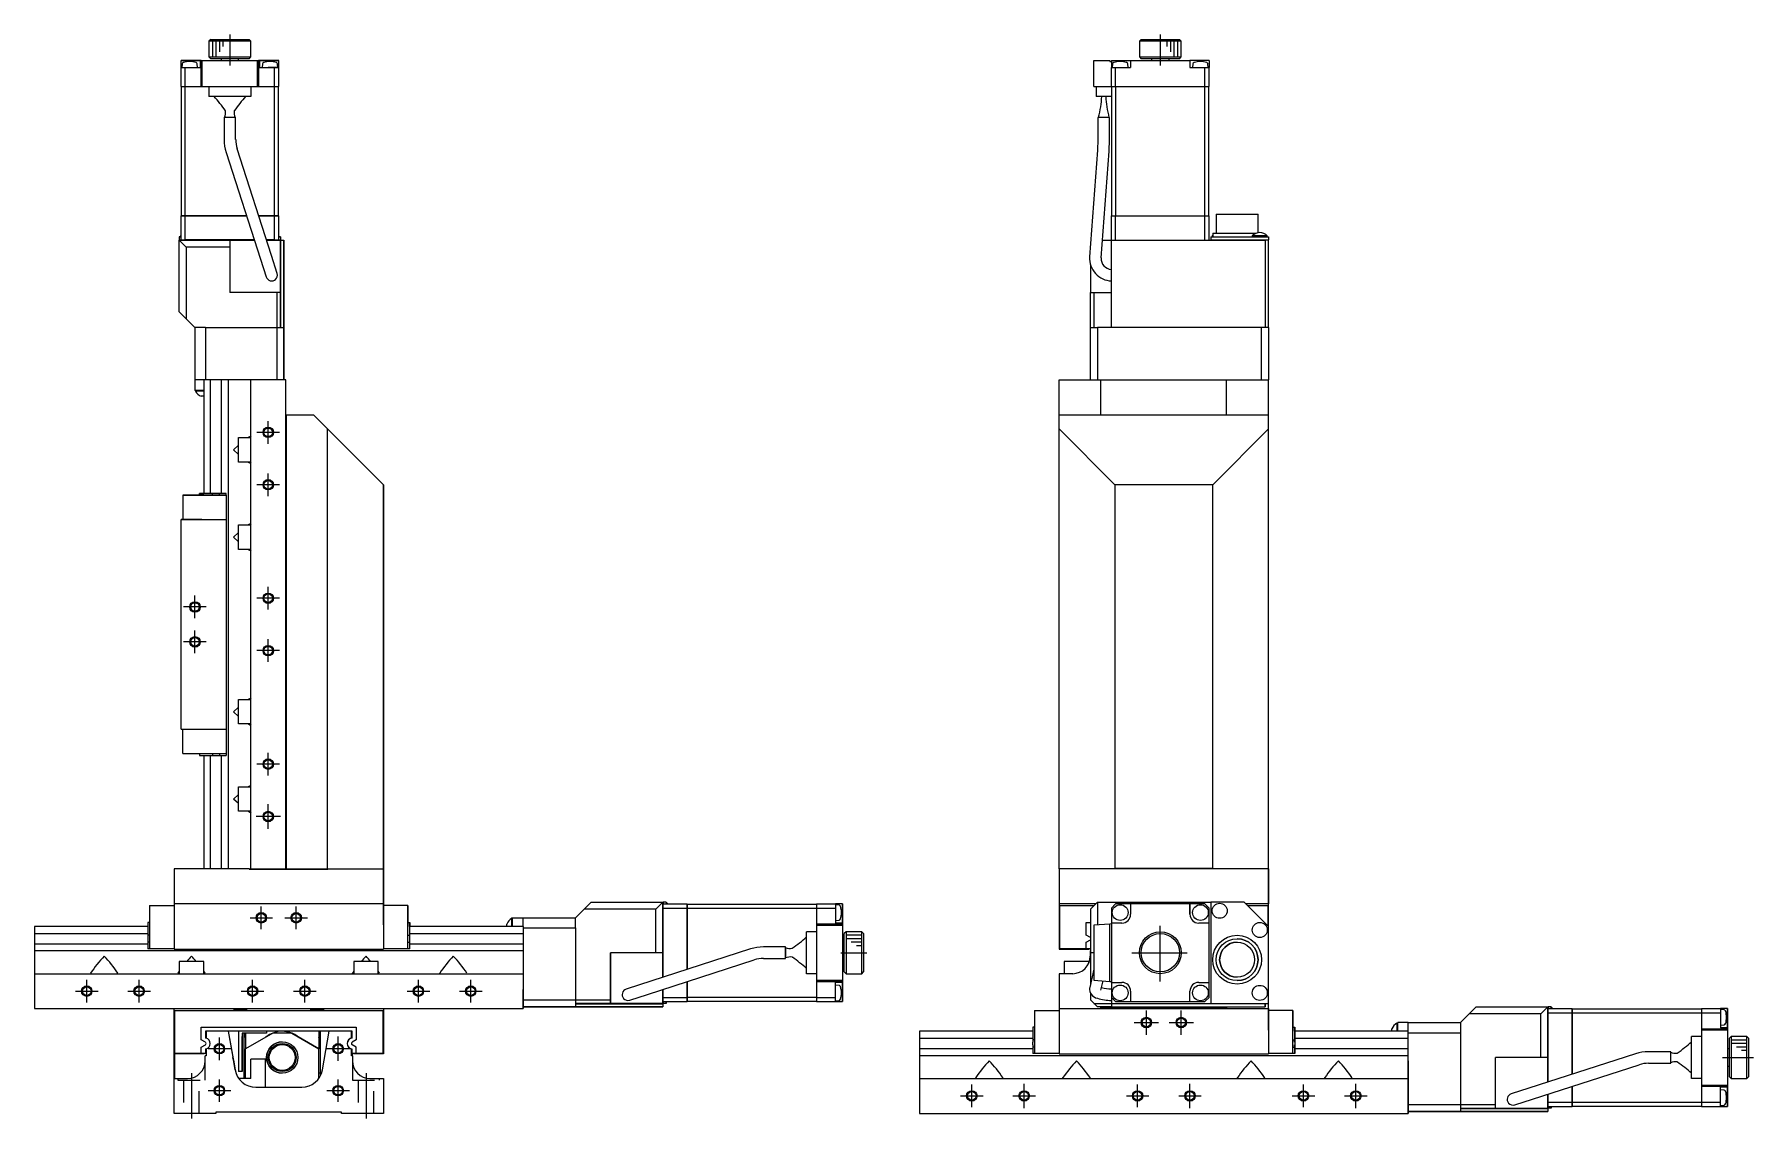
# Model space of a CAD drawing. Extents: x -1 to 997, y -8 to 826.
# Drawn here: x 504.6 to 997, y 263.8 to 574.3 of the extents above; entities that cross this region are included whole.
import ezdxf

# ---------------------------------------------------------------- set-up
doc = ezdxf.new("R2010")
doc.units = 0
doc.header["$LTSCALE"] = 0.5
doc.linetypes.add('CENTER', pattern=[50.8, 31.75, -6.35, 6.35, -6.35])
doc.linetypes.add('DASHED', pattern=[19.05, 12.7, -6.35])
for name, color, linetype in [('MSM_CENTER', 1, 'CENTER'), ('MSM_CONTINUOUS', 7, 'CONTINUOUS'), ('MSM_DASHED', 4, 'DASHED'), ('MSM_NARROW', 5, 'CONTINUOUS')]:
    doc.layers.add(name, color=color, linetype=linetype)

msp = doc.modelspace()

# ---------------------------------------------------------------- linework, layer by layer
at = {"layer": 'MSM_CENTER'}
for p, q in [((560.57, 574.27), (560.57, 565.37)), ((827.09, 574.27), (827.09, 565.37)), ((571.57, 457.07), (571.57, 463.57)), ((574.82, 460.32), (568.32, 460.32)), ((571.57, 442.07), (571.57, 448.57)), ((574.82, 445.32), (568.32, 445.32)), ((571.57, 409.57), (571.57, 416.07)), ((553.82, 410.32), (547.32, 410.32)), ((550.57, 407.07), (550.57, 413.57)), ((574.82, 412.82), (568.32, 412.82)), ((553.82, 400.32), (547.32, 400.32)), ((550.57, 397.07), (550.57, 403.57)), ((571.57, 394.57), (571.57, 401.07)), ((574.82, 397.82), (568.32, 397.82)), ((574.82, 365.32), (568.32, 365.32)), ((571.57, 362.07), (571.57, 368.57)), ((575.07, 350.32), (568.07, 350.32)), ((571.57, 346.82), (571.57, 353.82)), ((566.34, 321.32), (572.8, 321.32)), ((569.57, 318.09), (569.57, 324.55)), ((576.34, 321.32), (582.8, 321.32)), ((579.57, 318.09), (579.57, 324.55)), ((827.09, 303.12), (827.09, 319.52)), ((735.62, 311.32), (743.02, 311.32)), ((818.89, 311.32), (835.29, 311.32)), ((519.57, 297.09), (519.57, 303.55)), ((534.57, 297.09), (534.57, 303.55)), ((567.07, 297.09), (567.07, 303.55)), ((582.07, 297.09), (582.07, 303.55)), ((614.57, 297.09), (614.57, 303.55)), ((629.57, 297.09), (629.57, 303.55)), ((516.34, 300.32), (522.8, 300.32)), ((531.34, 300.32), (537.8, 300.32)), ((563.84, 300.32), (570.3, 300.32)), ((578.84, 300.32), (585.3, 300.32)), ((611.34, 300.32), (617.8, 300.32)), ((626.34, 300.32), (632.8, 300.32)), ((819.59, 291.32), (826.59, 291.32)), ((823.09, 287.82), (823.09, 294.82)), ((829.59, 291.32), (836.59, 291.32)), ((833.09, 287.82), (833.09, 294.82)), ((557.57, 280.59), (557.57, 287.05)), ((591.57, 280.32), (591.57, 287.32)), ((560.8, 283.82), (554.34, 283.82)), ((595.07, 283.82), (588.07, 283.82)), ((988.14, 281.32), (997.04, 281.32)), ((549.57, 276.82), (549.57, 263.82)), ((599.57, 276.82), (599.57, 263.82)), ((560.8, 271.82), (554.34, 271.82)), ((557.57, 268.59), (557.57, 275.05)), ((594.8, 271.82), (588.34, 271.82)), ((591.57, 268.59), (591.57, 275.05)), ((773.09, 267.09), (773.09, 273.55)), ((788.09, 266.82), (788.09, 273.82)), ((820.59, 267.09), (820.59, 273.55)), ((835.59, 266.82), (835.59, 273.82)), ((868.09, 267.09), (868.09, 273.55)), ((883.09, 266.82), (883.09, 273.82)), ((769.86, 270.32), (776.32, 270.32)), ((784.86, 270.32), (791.32, 270.32)), ((817.36, 270.32), (823.82, 270.32)), ((832.36, 270.32), (838.82, 270.32)), ((864.86, 270.32), (871.32, 270.32)), ((879.86, 270.32), (886.32, 270.32))]:
    msp.add_line(p, q, dxfattribs=at)
at = {"layer": 'MSM_CONTINUOUS'}
for p, q in [((555.07, 572.82), (554.57, 572.32)), ((554.57, 572.32), (554.57, 567.82)), ((566.57, 572.32), (554.57, 572.32)), ((555.07, 572.82), (566.07, 572.82)), ((566.57, 572.32), (566.07, 572.82)), ((566.57, 567.82), (566.57, 572.32)), ((821.59, 572.82), (821.09, 572.32)), ((833.09, 572.32), (821.09, 572.32)), ((821.09, 572.32), (821.09, 567.82)), ((821.59, 572.82), (832.59, 572.82)), ((833.09, 572.32), (832.59, 572.82)), ((833.09, 567.82), (833.09, 572.32)), ((546.57, 559.32), (546.57, 566.82)), ((552.36, 566.82), (546.57, 566.82)), ((546.57, 566.82), (574.57, 566.82)), ((552.07, 566.82), (552.07, 564.82)), ((552.32, 559.32), (552.32, 566.52)), ((552.36, 566.52), (552.32, 566.52)), ((552.36, 566.82), (552.36, 566.52)), ((552.67, 559.32), (552.67, 566.82)), ((554.57, 567.82), (555.07, 567.32)), ((554.57, 567.82), (566.57, 567.82)), ((566.07, 567.32), (555.07, 567.32)), ((558.07, 567.32), (558.07, 566.82)), ((563.07, 566.82), (563.07, 567.32)), ((566.07, 567.32), (566.57, 567.82)), ((568.47, 559.32), (568.47, 566.82)), ((568.79, 566.82), (568.79, 566.52)), ((574.57, 566.82), (568.79, 566.82)), ((568.82, 566.52), (568.79, 566.52)), ((568.82, 559.32), (568.82, 566.52)), ((569.07, 566.82), (569.07, 564.82)), ((574.57, 559.32), (574.57, 566.82)), ((574.57, 559.32), (574.57, 566.82)), ((808.09, 559.32), (808.09, 566.82)), ((808.09, 566.82), (812.59, 566.82)), ((812.59, 566.82), (812.59, 566.52)), ((812.59, 566.52), (813.09, 566.52)), ((813.09, 566.82), (813.09, 564.82)), ((813.09, 566.82), (818.59, 566.82)), ((818.59, 566.82), (835.59, 566.82)), ((818.59, 566.82), (818.59, 564.82)), ((821.09, 567.82), (833.09, 567.82)), ((821.09, 567.82), (821.59, 567.32)), ((832.59, 567.32), (821.59, 567.32)), ((824.59, 567.32), (824.59, 566.82)), ((829.59, 566.82), (829.59, 567.32)), ((832.59, 567.32), (833.09, 567.82)), ((835.59, 566.82), (835.59, 564.82)), ((841.09, 566.82), (835.59, 566.82)), ((841.09, 566.82), (841.09, 564.82)), ((546.57, 564.82), (552.07, 564.82)), ((546.91, 565.81), (546.82, 564.82)), ((547.77, 559.32), (547.77, 564.82)), ((551.32, 564.82), (551.24, 565.81)), ((569.07, 564.82), (574.57, 564.82)), ((569.91, 565.81), (569.82, 564.82)), ((574.32, 564.82), (571.57, 564.82)), ((573.37, 559.32), (573.37, 564.82)), ((574.32, 564.82), (574.24, 565.81)), ((574.57, 564.82), (574.32, 564.82)), ((813.09, 559.32), (813.09, 564.82)), ((813.09, 564.82), (818.59, 564.82)), ((813.43, 565.81), (813.34, 564.82)), ((814.29, 559.32), (814.29, 564.82)), ((817.84, 564.82), (817.75, 565.81)), ((835.59, 564.82), (841.09, 564.82)), ((836.43, 565.81), (836.34, 564.82)), ((839.89, 559.32), (839.89, 564.82)), ((840.84, 564.82), (840.75, 565.81)), ((841.09, 559.32), (841.09, 564.82)), ((841.09, 559.32), (841.09, 564.82)), ((546.57, 559.32), (574.57, 559.32)), ((546.67, 522.32), (546.67, 559.32)), ((547.81, 522.32), (547.81, 559.32)), ((554.57, 559.32), (554.57, 556.52)), ((566.57, 556.52), (554.57, 556.52)), ((566.57, 559.32), (566.57, 556.52)), ((573.33, 522.32), (573.33, 559.32)), ((574.47, 522.32), (574.47, 559.32)), ((574.47, 522.32), (574.47, 559.32)), ((808.09, 559.32), (814.29, 559.32)), ((808.69, 559.32), (808.69, 556.52)), ((813.09, 556.52), (808.69, 556.52)), ((813.09, 559.32), (813.09, 556.52)), ((813.19, 522.32), (813.19, 559.32)), ((814.29, 559.32), (839.89, 559.32)), ((814.33, 522.32), (814.33, 559.32)), ((839.85, 522.32), (839.85, 559.32)), ((839.89, 559.32), (841.09, 559.32)), ((840.99, 522.32), (840.99, 559.32)), ((840.99, 522.32), (840.99, 559.32)), ((561.83, 552.37), (561.87, 552.47)), ((562.22, 550.52), (558.92, 550.52)), ((558.92, 550.52), (558.92, 544.13)), ((562.22, 544.13), (562.22, 550.52)), ((812.54, 550.52), (809.24, 550.52)), ((809.24, 550.52), (809.24, 544.13)), ((812.54, 544.13), (812.54, 550.52)), ((809.24, 544.13), (809.13, 541.11)), ((812.42, 540.87), (812.54, 544.13)), ((559.5, 540.48), (569.36, 509.91)), ((572.5, 510.93), (562.64, 541.5)), ((809.13, 541.11), (806.83, 510.54)), ((810.12, 510.3), (812.42, 540.87)), ((546.57, 515.32), (546.57, 522.32)), ((546.57, 522.32), (565.35, 522.32)), ((565.35, 522.32), (546.57, 522.32)), ((547.77, 515.42), (547.77, 522.32)), ((574.57, 522.32), (568.82, 522.32)), ((568.82, 522.32), (574.57, 522.32)), ((573.37, 515.42), (573.37, 522.32)), ((574.57, 515.32), (574.57, 522.32)), ((574.57, 515.32), (574.57, 522.32)), ((813.09, 515.42), (813.09, 522.32)), ((813.09, 522.32), (814.29, 522.32)), ((814.29, 515.32), (814.29, 522.32)), ((814.29, 522.32), (839.89, 522.32)), ((839.89, 522.32), (841.09, 522.32)), ((839.89, 515.32), (839.89, 522.32)), ((841.09, 515.32), (841.09, 522.32)), ((841.09, 515.32), (841.09, 522.32)), ((843.09, 522.82), (855.09, 522.82)), ((843.09, 522.82), (843.09, 517.32)), ((855.09, 517.48), (855.09, 522.82)), ((842.09, 517.32), (854.51, 517.32)), ((842.09, 517.32), (842.09, 516.32)), ((546.07, 516.32), (546.07, 515.42)), ((546.07, 516.32), (546.57, 516.32)), ((546.57, 516.32), (546.07, 516.32)), ((546.17, 515.32), (546.07, 515.42)), ((546.07, 515.42), (546.57, 515.42)), ((548.07, 513.32), (546.07, 515.32)), ((546.07, 515.32), (567.61, 515.32)), ((546.07, 494.82), (546.07, 515.32)), ((546.07, 515.32), (567.61, 515.32)), ((567.61, 515.32), (546.17, 515.32)), ((546.57, 516.61), (546.42, 516.61)), ((546.42, 516.61), (546.42, 516.32)), ((547.67, 515.32), (547.77, 515.42)), ((567.58, 515.42), (547.77, 515.42)), ((548.07, 513.32), (548.07, 492.82)), ((560.57, 513.32), (548.07, 513.32)), ((560.57, 515.32), (560.57, 500.32)), ((573.37, 515.42), (571.05, 515.42)), ((574.97, 515.32), (571.08, 515.32)), ((571.08, 515.32), (575.07, 515.32)), ((571.08, 515.32), (574.17, 515.32)), ((573.37, 515.42), (573.47, 515.32)), ((575.07, 516.32), (574.57, 516.32)), ((574.57, 516.32), (575.07, 516.32)), ((574.57, 515.42), (575.07, 515.42)), ((575.07, 515.42), (574.97, 515.32)), ((574.97, 515.32), (575.07, 515.32)), ((575.07, 516.32), (575.07, 515.42)), ((575.07, 515.32), (575.07, 515.22)), ((575.17, 515.32), (575.07, 515.22)), ((575.07, 490.32), (575.07, 515.32)), ((575.17, 515.32), (575.07, 515.22)), ((575.17, 515.32), (576.07, 515.32)), ((575.17, 515.32), (576.07, 515.32)), ((575.17, 490.32), (575.17, 515.32)), ((576.07, 515.32), (576.07, 475.32)), ((576.07, 475.32), (576.07, 515.32)), ((810.5, 515.32), (813.09, 515.32)), ((813.09, 515.42), (813.19, 515.32)), ((813.09, 515.32), (857.09, 515.32)), ((813.09, 490.42), (813.09, 515.32)), ((841.59, 516.32), (858.09, 516.32)), ((841.59, 516.32), (841.59, 515.42)), ((841.59, 515.42), (858.09, 515.42)), ((841.59, 515.42), (841.69, 515.32)), ((842.09, 516.61), (841.94, 516.61)), ((841.94, 516.61), (841.94, 516.32)), ((857.74, 516.61), (853.44, 516.61)), ((853.44, 516.61), (853.44, 516.32)), ((857.09, 515.32), (857.09, 515.22)), ((857.09, 515.32), (857.09, 490.32)), ((858.09, 515.32), (857.09, 515.32)), ((857.09, 515.22), (857.09, 490.32)), ((857.74, 516.32), (857.74, 516.61)), ((857.99, 515.32), (858.09, 515.42)), ((858.09, 516.32), (858.09, 515.42)), ((858.09, 490.32), (858.09, 515.32)), ((569.36, 509.91), (571, 504.83)), ((574.14, 505.84), (572.5, 510.93)), ((807.09, 508.25), (807.09, 500.32)), ((575.07, 500.32), (560.57, 500.32)), ((574.07, 475.32), (574.07, 500.32)), ((807.09, 490.32), (807.09, 500.32)), ((807.09, 500.32), (813.09, 500.32)), ((808.09, 500.32), (808.09, 490.32)), ((546.07, 494.82), (548.07, 492.82)), ((548.07, 492.82), (550.47, 490.42)), ((550.57, 490.32), (550.47, 490.42)), ((550.57, 490.32), (550.57, 472.32)), ((553.57, 490.32), (550.57, 490.32)), ((553.46, 490.32), (576.07, 490.32)), ((553.57, 490.32), (553.57, 475.32)), ((807.09, 490.32), (809.09, 490.32)), ((807.09, 475.32), (807.09, 490.32)), ((809.09, 490.32), (809.09, 475.32)), ((858.09, 490.32), (809.09, 490.32)), ((813.09, 490.32), (813.09, 490.42)), ((856.09, 475.32), (856.09, 490.32)), ((858.09, 490.32), (858.09, 475.32)), ((561.57, 475.32), (550.57, 475.32)), ((553.07, 475.32), (553.07, 442.82)), ((555.04, 442.82), (555.04, 475.32)), ((558.11, 475.32), (558.11, 442.82)), ((566.57, 475.32), (560.07, 475.32)), ((560.07, 475.32), (560.07, 335.32)), ((576.57, 475.32), (561.57, 475.32)), ((566.57, 335.32), (566.57, 475.32)), ((574.17, 475.32), (566.57, 475.32)), ((576.07, 475.32), (571.07, 475.32)), ((576.07, 475.32), (574.17, 475.32)), ((576.57, 475.32), (576.07, 475.32)), ((576.57, 475.32), (576.27, 475.32)), ((576.57, 335.32), (576.57, 475.32)), ((798.09, 475.32), (810.09, 475.32)), ((798.09, 465.32), (798.09, 475.32)), ((810.09, 465.32), (810.09, 475.32)), ((810.09, 475.32), (846.09, 475.32)), ((846.09, 465.32), (846.09, 475.32)), ((846.09, 475.32), (858.09, 475.32)), ((858.09, 465.32), (858.09, 475.32)), ((553.07, 472.32), (550.57, 472.32)), ((550.72, 472.32), (550.72, 472.12)), ((553.07, 472.12), (550.72, 472.12)), ((553.07, 470.67), (552.35, 470.67)), ((576.57, 465.32), (584.57, 465.32)), ((576.67, 465.32), (576.67, 335.32)), ((584.57, 465.32), (588.57, 461.32)), ((588.57, 461.32), (584.57, 465.32)), ((798.09, 465.32), (858.09, 465.32)), ((798.09, 335.32), (798.09, 465.32)), ((858.09, 335.22), (858.09, 465.32)), ((858.09, 335.22), (858.09, 465.32)), ((563.07, 451.82), (563.07, 458.82)), ((563.07, 458.82), (566.57, 458.82)), ((565.7, 458.82), (566.45, 459.22)), ((566.45, 459.22), (566.57, 459.06)), ((588.57, 461.32), (604.57, 445.32)), ((588.57, 335.32), (588.57, 461.32)), ((604.57, 445.32), (588.57, 461.32)), ((814.09, 445.32), (798.09, 461.32)), ((858.09, 461.32), (842.09, 445.32)), ((561.57, 455.32), (563.07, 456.64)), ((563.07, 454), (561.57, 455.32)), ((566.57, 451.82), (563.07, 451.82)), ((566.45, 451.42), (565.7, 451.82)), ((566.57, 451.58), (566.45, 451.42)), ((604.57, 335.42), (604.57, 445.32)), ((604.57, 445.32), (604.57, 335.42)), ((842.09, 445.32), (814.09, 445.32)), ((814.09, 445.32), (814.09, 335.42)), ((842.09, 335.42), (842.09, 445.32)), ((559.47, 442.32), (547.07, 442.32)), ((547.07, 442.32), (553.07, 442.32)), ((547.07, 442.32), (547.07, 435.32)), ((559.47, 442.82), (551.87, 442.82)), ((551.87, 442.32), (551.87, 442.82)), ((551.87, 442.82), (553.07, 442.82)), ((551.87, 442.32), (559.47, 442.32)), ((555.55, 442.32), (555.55, 442.82)), ((557.6, 442.32), (557.6, 442.82)), ((559.47, 442.32), (559.47, 442.82)), ((559.47, 442.32), (559.47, 435.32)), ((546.57, 375.32), (546.57, 435.32)), ((546.57, 435.32), (559.57, 435.32)), ((546.92, 435.32), (546.57, 435.32)), ((546.57, 435.32), (546.92, 435.32)), ((552.57, 435.32), (546.57, 435.32)), ((559.57, 435.32), (559.47, 435.32)), ((559.57, 375.32), (559.57, 435.32)), ((563.07, 426.82), (563.07, 433.82)), ((563.07, 433.82), (566.57, 433.82)), ((565.7, 433.82), (566.45, 434.22)), ((566.45, 434.22), (566.57, 434.06)), ((561.57, 430.32), (563.07, 431.64)), ((563.07, 429), (561.57, 430.32)), ((566.57, 426.82), (563.07, 426.82)), ((566.45, 426.42), (565.7, 426.82)), ((566.57, 426.58), (566.45, 426.42)), ((565.7, 383.82), (566.45, 384.22)), ((566.45, 384.22), (566.57, 384.06)), ((561.57, 380.32), (563.07, 381.64)), ((563.07, 379), (561.57, 380.32)), ((563.07, 376.82), (563.07, 383.82)), ((563.07, 383.82), (566.57, 383.82)), ((546.57, 375.32), (559.57, 375.32)), ((547.07, 368.32), (547.07, 375.32)), ((559.47, 375.32), (559.47, 367.82)), ((566.57, 376.82), (563.07, 376.82)), ((566.45, 376.42), (565.7, 376.82)), ((566.57, 376.58), (566.45, 376.42)), ((547.07, 368.32), (559.47, 368.32)), ((551.87, 368.32), (551.87, 367.82)), ((551.87, 367.82), (559.47, 367.82)), ((553.07, 367.82), (553.07, 335.32)), ((555.04, 335.32), (555.04, 367.82)), ((555.55, 368.32), (555.55, 367.82)), ((557.6, 368.32), (557.6, 367.82)), ((558.11, 367.82), (558.11, 335.32)), ((561.57, 355.32), (563.07, 356.64)), ((563.07, 354), (561.57, 355.32)), ((563.07, 351.82), (563.07, 358.82)), ((563.07, 358.82), (566.57, 358.82)), ((565.7, 358.82), (566.45, 359.22)), ((566.45, 359.22), (566.57, 359.06)), ((566.57, 351.82), (563.07, 351.82)), ((566.45, 351.42), (565.7, 351.82)), ((566.57, 351.58), (566.45, 351.42)), ((566.07, 335.32), (544.57, 335.32)), ((544.57, 335.32), (544.57, 312.32)), ((566.07, 335.32), (566.07, 335.22)), ((566.07, 335.32), (566.57, 335.32)), ((566.07, 335.22), (588.67, 335.22)), ((566.57, 335.32), (576.57, 335.32)), ((576.67, 335.32), (576.57, 335.32)), ((576.67, 335.32), (604.57, 335.32)), ((588.67, 335.22), (588.67, 335.32)), ((604.57, 335.42), (604.47, 335.32)), ((604.47, 335.32), (604.57, 335.42)), ((604.57, 335.32), (604.57, 312.32)), ((604.57, 324.82), (604.57, 335.32)), ((858.09, 335.32), (798.09, 335.32)), ((798.09, 335.32), (798.09, 312.32)), ((813.99, 335.32), (814.09, 335.42)), ((842.09, 335.42), (814.09, 335.42)), ((842.09, 335.42), (842.19, 335.32)), ((858.09, 335.32), (858.09, 325.32)), ((858.09, 318.82), (858.09, 335.32)), ((604.57, 325.32), (544.57, 325.32)), ((604.57, 324.97), (604.57, 325.32)), ((604.57, 324.97), (604.57, 325.32)), ((664.07, 325.82), (662.07, 323.82)), ((664.07, 325.82), (684.57, 325.82)), ((682.57, 323.82), (684.57, 325.82)), ((684.57, 325.72), (684.67, 325.82)), ((684.57, 325.82), (684.57, 311.32)), ((684.57, 304.28), (684.57, 325.82)), ((684.57, 325.32), (691.57, 325.32)), ((684.57, 325.32), (684.57, 318.82)), ((684.57, 304.28), (684.57, 325.32)), ((685.57, 325.82), (684.67, 325.82)), ((684.67, 325.82), (684.67, 325.32)), ((685.57, 325.82), (685.57, 325.32)), ((685.86, 325.47), (685.57, 325.47)), ((685.86, 325.32), (685.86, 325.47)), ((691.57, 325.32), (691.57, 306.54)), ((691.57, 306.54), (691.57, 325.32)), ((691.57, 325.22), (728.57, 325.22)), ((728.57, 325.32), (728.57, 319.57)), ((728.57, 325.32), (734.07, 325.32)), ((736.07, 325.32), (734.07, 325.32)), ((734.07, 325.32), (734.07, 319.82)), ((735.06, 324.98), (734.07, 325.07)), ((736.07, 319.82), (736.07, 325.32)), ((736.07, 325.32), (736.07, 297.32)), ((808.59, 325.32), (798.09, 325.32)), ((807.09, 323.82), (809.09, 325.82)), ((809.09, 325.82), (841.59, 325.82)), ((809.09, 325.82), (809.09, 319.29)), ((814.29, 325.32), (813.09, 324.12)), ((818.59, 325.32), (814.29, 325.32)), ((818.59, 325.32), (818.59, 322.32)), ((835.59, 325.32), (818.59, 325.32)), ((835.59, 322.32), (835.59, 325.32)), ((835.59, 325.32), (835.59, 322.32)), ((839.89, 325.32), (835.59, 325.32)), ((841.09, 324.12), (839.89, 325.32)), ((841.59, 325.82), (841.59, 296.82)), ((851.09, 325.82), (841.59, 325.82)), ((858.09, 318.82), (851.09, 325.82)), ((858.09, 325.32), (851.59, 325.32)), ((858.09, 322.82), (858.09, 325.32)), ((537.57, 324.82), (537.57, 312.42)), ((537.57, 324.82), (544.57, 324.82)), ((604.57, 319.32), (604.57, 324.82)), ((611.57, 324.82), (604.57, 324.82)), ((611.57, 312.42), (611.57, 324.82)), ((611.57, 324.82), (611.57, 318.82)), ((641.37, 318.82), (641.37, 321.17)), ((641.57, 321.17), (641.37, 321.17)), ((641.57, 321.32), (659.57, 321.32)), ((641.57, 318.82), (641.57, 321.32)), ((644.57, 318.82), (644.57, 321.32)), ((659.57, 321.32), (659.67, 321.42)), ((659.57, 318.32), (659.57, 321.32)), ((662.07, 323.82), (659.67, 321.42)), ((682.57, 323.82), (662.07, 323.82)), ((682.57, 311.32), (682.57, 323.82)), ((684.57, 324.22), (684.67, 324.12)), ((684.67, 324.12), (691.57, 324.12)), ((684.67, 304.31), (684.67, 324.12)), ((691.57, 324.08), (728.57, 324.08)), ((728.57, 324.12), (734.07, 324.12)), ((734.07, 320.57), (735.06, 320.66)), ((798.29, 312.42), (798.29, 324.82)), ((798.29, 324.82), (808.09, 324.82)), ((807.09, 323.82), (807.09, 302.3)), ((813.09, 324.12), (813.09, 319.82)), ((841.09, 319.82), (841.09, 324.12)), ((841.09, 298.52), (841.09, 324.12)), ((852.09, 324.82), (857.89, 324.82)), ((857.89, 324.82), (857.89, 319.02)), ((504.57, 318.82), (504.57, 295.32)), ((537.07, 318.82), (504.57, 318.82)), ((504.57, 316.86), (537.07, 316.86)), ((537.07, 320.02), (537.07, 312.42)), ((537.57, 320.02), (537.07, 320.02)), ((537.57, 316.35), (537.07, 316.35)), ((611.57, 320.02), (612.07, 320.02)), ((611.57, 316.35), (612.07, 316.35)), ((612.07, 312.42), (612.07, 320.02)), ((612.07, 320.02), (612.07, 318.82)), ((644.57, 318.82), (612.07, 318.82)), ((612.07, 316.86), (644.57, 316.86)), ((639.92, 318.82), (639.92, 319.54)), ((644.57, 318.82), (644.57, 295.32)), ((659.57, 318.32), (644.57, 318.32)), ((659.57, 318.43), (659.57, 295.82)), ((684.57, 318.82), (684.57, 304.28)), ((725.77, 305.32), (725.77, 317.32)), ((728.57, 317.32), (725.77, 317.32)), ((728.57, 319.57), (728.57, 319.22)), ((728.57, 319.57), (735.77, 319.57)), ((728.57, 319.22), (736.07, 319.22)), ((728.57, 319.22), (728.57, 303.42)), ((736.07, 319.82), (734.07, 319.82)), ((735.77, 319.57), (735.77, 319.54)), ((736.07, 319.54), (735.77, 319.54)), ((736.07, 319.54), (736.07, 319.82)), ((736.07, 319.54), (736.07, 319.22)), ((736.07, 319.22), (736.07, 303.42)), ((737.07, 317.32), (736.57, 316.82)), ((736.57, 305.82), (736.57, 316.82)), ((741.57, 317.32), (737.07, 317.32)), ((737.07, 317.32), (737.07, 305.32)), ((742.07, 316.82), (741.57, 317.32)), ((741.57, 305.32), (741.57, 317.32)), ((742.07, 316.82), (742.07, 305.82)), ((805.89, 316.35), (805.89, 320.02)), ((805.89, 320.02), (807.09, 320.02)), ((807.08, 315.66), (805.89, 316.35)), ((812.59, 319.54), (808.09, 319.22)), ((808.09, 319.22), (808.09, 303.42)), ((813.09, 319.57), (812.59, 319.54)), ((812.59, 303.11), (812.59, 319.54)), ((816.09, 319.82), (813.09, 319.82)), ((813.09, 319.82), (813.09, 298.52)), ((841.09, 319.82), (838.09, 319.82)), ((841.09, 298.52), (841.09, 319.82)), ((858.09, 318.82), (858.09, 319.82)), ((858.09, 296.82), (858.09, 318.82)), ((537.07, 313.78), (504.57, 313.78)), ((644.57, 311.82), (504.57, 311.82)), ((537.57, 314.3), (537.07, 314.3)), ((544.57, 312.42), (537.07, 312.42)), ((544.57, 312.32), (604.57, 312.32)), ((612.07, 312.42), (604.57, 312.42)), ((611.57, 314.3), (612.07, 314.3)), ((644.57, 313.78), (612.07, 313.78)), ((684.57, 311.32), (669.57, 311.32)), ((669.57, 311.32), (669.57, 296.82)), ((669.57, 296.82), (669.57, 311.32)), ((709.73, 312.4), (674.08, 300.9)), ((719.77, 312.97), (713.38, 312.97)), ((719.77, 309.67), (719.77, 312.97)), ((719.77, 312.81), (719.77, 311.32)), ((719.77, 311.32), (719.77, 309.83)), ((736.57, 313.82), (736.07, 313.82)), ((798.09, 312.32), (806.69, 312.32)), ((807.09, 312.42), (798.29, 312.42)), ((805.89, 314.3), (807.08, 314.99)), ((805.89, 312.42), (805.89, 314.3)), ((806.69, 312.32), (806.69, 312.42)), ((806.69, 312.32), (806.69, 312.42)), ((806.99, 311.82), (806.99, 310.32)), ((806.99, 311.82), (807.09, 311.82)), ((808.09, 311.32), (807.09, 311.32)), ((520.83, 305.32), (520.67, 305.45)), ((528.31, 305.32), (528.47, 305.45)), ((545.83, 305.32), (545.67, 305.45)), ((546.07, 308.82), (546.07, 305.32)), ((553.07, 308.82), (546.07, 308.82)), ((553.07, 305.32), (553.07, 308.82)), ((553.31, 305.32), (553.47, 305.45)), ((595.83, 305.32), (595.67, 305.45)), ((603.07, 308.82), (596.07, 308.82)), ((596.07, 308.82), (596.07, 305.32)), ((603.07, 305.32), (603.07, 308.82)), ((603.31, 305.32), (603.47, 305.45)), ((620.83, 305.32), (620.67, 305.45)), ((628.31, 305.32), (628.47, 305.45)), ((680.18, 299.4), (710.75, 309.26)), ((713.38, 309.67), (719.77, 309.67)), ((721.63, 310.06), (721.72, 310.02)), ((736.07, 308.82), (736.57, 308.82)), ((736.57, 305.82), (737.07, 305.32)), ((741.57, 305.32), (742.07, 305.82)), ((806.59, 308.82), (799.59, 308.82)), ((799.59, 308.82), (799.59, 305.32)), ((806.59, 308.36), (806.59, 308.82)), ((808.09, 306.58), (806.87, 301.34)), ((504.57, 305.32), (644.57, 305.32)), ((644.57, 295.82), (644.57, 300.82)), ((684.57, 300.81), (684.57, 297.72)), ((684.57, 296.92), (684.57, 300.81)), ((684.57, 300.81), (684.57, 296.82)), ((684.67, 298.52), (684.67, 300.85)), ((691.57, 297.32), (691.57, 303.07)), ((691.57, 303.07), (691.57, 297.32)), ((728.57, 305.32), (725.77, 305.32)), ((728.57, 303.42), (728.57, 303.07)), ((728.57, 303.42), (736.07, 303.42)), ((728.57, 303.07), (735.77, 303.07)), ((728.57, 303.07), (728.57, 297.32)), ((736.07, 302.82), (734.07, 302.82)), ((734.07, 297.32), (734.07, 302.82)), ((735.06, 301.98), (734.07, 302.07)), ((736.07, 303.11), (735.77, 303.11)), ((735.77, 303.11), (735.77, 303.07)), ((736.07, 303.42), (736.07, 303.11)), ((736.07, 302.82), (736.07, 303.11)), ((736.07, 297.32), (736.07, 302.82)), ((737.07, 305.32), (741.57, 305.32)), ((798.09, 305.32), (798.09, 295.32)), ((801.99, 305.32), (798.09, 305.32)), ((808.09, 303.42), (812.59, 303.11)), ((810.08, 300.59), (810.7, 303.24)), ((812.59, 303.11), (813.09, 303.07)), ((813.09, 302.82), (816.09, 302.82)), ((838.09, 302.82), (841.09, 302.82)), ((644.57, 297.82), (669.57, 297.82)), ((684.57, 295.82), (644.57, 295.82)), ((644.57, 295.82), (684.57, 295.82)), ((644.57, 295.32), (644.57, 295.82)), ((644.57, 295.62), (644.57, 295.32)), ((644.57, 295.32), (644.57, 295.62)), ((684.57, 296.82), (659.57, 296.82)), ((659.57, 296.72), (684.57, 296.72)), ((675.09, 297.76), (680.18, 299.4)), ((684.57, 296.82), (684.47, 296.82)), ((684.57, 296.72), (684.47, 296.82)), ((684.57, 296.72), (684.47, 296.82)), ((684.67, 298.52), (684.57, 298.42)), ((684.57, 297.32), (691.57, 297.32)), ((684.57, 297.32), (691.57, 297.32)), ((684.57, 296.92), (684.57, 296.82)), ((684.67, 296.82), (684.57, 296.92)), ((684.57, 296.72), (684.57, 295.82)), ((684.57, 296.72), (684.57, 295.82)), ((684.67, 298.52), (691.57, 298.52)), ((684.67, 297.32), (684.67, 296.82)), ((685.57, 296.82), (684.67, 296.82)), ((685.57, 296.82), (685.57, 297.32)), ((685.57, 297.32), (685.57, 296.82)), ((691.57, 298.56), (728.57, 298.56)), ((691.57, 297.42), (728.57, 297.42)), ((691.57, 297.42), (728.57, 297.42)), ((728.57, 298.52), (734.07, 298.52)), ((728.57, 297.32), (736.07, 297.32)), ((728.57, 297.32), (734.07, 297.32)), ((734.07, 297.57), (735.06, 297.66)), ((807.09, 299.8), (807.09, 297.82)), ((807.09, 297.82), (809.09, 295.82)), ((808.09, 296.82), (813.09, 296.82)), ((813.09, 295.82), (809.09, 295.82)), ((810.09, 295.62), (846.09, 295.62)), ((810.09, 295.32), (810.09, 295.62)), ((810.09, 295.32), (810.09, 295.62)), ((813.09, 298.52), (814.29, 297.32)), ((813.09, 298.52), (813.09, 296.82)), ((813.09, 296.82), (841.59, 296.82)), ((813.09, 296.72), (813.19, 296.82)), ((813.09, 296.72), (813.09, 295.82)), ((857.09, 296.72), (813.09, 296.72)), ((813.09, 295.82), (857.09, 295.82)), ((814.29, 297.32), (818.59, 297.32)), ((818.59, 300.32), (818.59, 297.32)), ((818.59, 297.32), (839.89, 297.32)), ((835.59, 297.32), (835.59, 300.32)), ((839.89, 297.32), (841.09, 298.52)), ((839.89, 297.32), (841.09, 298.52)), ((841.59, 296.82), (858.09, 296.82)), ((846.09, 295.62), (846.09, 295.32)), ((857.09, 295.82), (857.09, 296.82)), ((857.09, 296.82), (857.09, 295.82)), ((858.09, 295.32), (858.09, 296.82)), ((858.09, 295.32), (858.09, 296.82)), ((917.59, 295.82), (915.59, 293.82)), ((917.59, 295.82), (938.09, 295.82)), ((936.09, 293.82), (938.09, 295.82)), ((938.09, 295.82), (938.09, 274.28)), ((938.09, 295.72), (938.19, 295.82)), ((938.09, 274.28), (938.09, 295.82)), ((938.09, 274.28), (938.09, 295.72)), ((938.19, 295.82), (938.19, 295.32)), ((939.09, 295.82), (938.19, 295.82)), ((939.09, 295.82), (939.09, 295.32)), ((939.09, 295.32), (939.09, 295.82)), ((504.57, 295.32), (644.57, 295.32)), ((544.57, 282.32), (544.57, 295.32)), ((544.77, 282.42), (544.77, 294.82)), ((544.77, 294.82), (604.37, 294.82)), ((561.77, 294.97), (561.77, 295.32)), ((561.77, 294.97), (561.77, 295.32)), ((565.37, 294.97), (561.77, 294.97)), ((565.37, 295.32), (565.37, 294.97)), ((583.77, 294.97), (583.77, 295.32)), ((583.77, 294.97), (583.77, 295.32)), ((587.37, 294.97), (583.77, 294.97)), ((587.37, 295.32), (587.37, 294.97)), ((604.37, 294.82), (604.37, 282.42)), ((604.57, 295.32), (604.57, 282.32)), ((604.57, 295.32), (604.57, 292.82)), ((791.09, 294.82), (791.09, 282.42)), ((791.09, 294.82), (798.09, 294.82)), ((798.09, 295.32), (810.09, 295.32)), ((798.09, 295.32), (798.09, 282.32)), ((810.09, 295.32), (858.09, 295.32)), ((858.09, 295.32), (858.09, 282.32)), ((858.09, 295.32), (858.09, 294.97)), ((858.09, 295.32), (858.09, 294.97)), ((858.09, 289.12), (858.09, 295.32)), ((865.09, 294.82), (858.09, 294.82)), ((865.09, 282.42), (865.09, 294.82)), ((865.09, 294.82), (865.09, 288.82)), ((894.89, 288.82), (894.89, 291.17)), ((895.09, 291.17), (894.89, 291.17)), ((898.09, 291.32), (895.09, 291.32)), ((895.09, 288.82), (895.09, 291.32)), ((898.09, 265.82), (898.09, 291.32)), ((898.09, 291.32), (913.09, 291.32)), ((913.09, 291.32), (913.19, 291.42)), ((913.09, 291.32), (913.09, 265.82)), ((915.59, 293.82), (913.19, 291.42)), ((936.09, 293.82), (915.59, 293.82)), ((936.09, 281.32), (936.09, 293.82)), ((938.09, 295.32), (945.09, 295.32)), ((938.09, 294.22), (938.19, 294.12)), ((938.19, 294.12), (945.09, 294.12)), ((938.19, 274.31), (938.19, 294.12)), ((939.38, 295.47), (939.09, 295.47)), ((939.38, 295.32), (939.38, 295.47)), ((945.09, 295.32), (945.09, 276.54)), ((945.09, 276.54), (945.09, 295.32)), ((945.09, 295.22), (982.09, 295.22)), ((945.09, 294.08), (982.09, 294.08)), ((982.09, 295.32), (982.09, 267.32)), ((982.09, 295.32), (987.59, 295.32)), ((982.09, 294.12), (987.59, 294.12)), ((987.59, 295.32), (987.59, 289.82)), ((989.59, 295.32), (987.59, 295.32)), ((988.58, 294.98), (987.59, 295.07)), ((987.59, 290.57), (988.58, 290.66)), ((989.59, 289.54), (989.59, 295.32)), ((989.59, 295.32), (989.59, 267.32)), ((552.37, 286.35), (552.37, 290.02)), ((552.37, 290.02), (596.77, 290.02)), ((553.57, 285.66), (552.37, 286.35)), ((560.12, 288.82), (553.57, 288.82)), ((553.57, 288.82), (553.57, 286.9)), ((553.77, 288.82), (553.77, 286.86)), ((595.37, 288.82), (560.12, 288.82)), ((560.12, 288.82), (562.07, 277.78)), ((560.12, 288.82), (561.53, 280.82)), ((563.07, 288.82), (563.07, 277.32)), ((564.07, 288.32), (564.07, 277.32)), ((571.07, 288.32), (564.07, 288.32)), ((564.07, 288.32), (564.07, 287.32)), ((564.07, 277.32), (564.07, 287.32)), ((564.57, 288.32), (564.57, 275.32)), ((572.87, 288.32), (565.07, 283.82)), ((565.07, 288.32), (565.07, 283.82)), ((571.07, 288.82), (571.07, 288.32)), ((571.07, 288.82), (571.07, 288.32)), ((578.28, 288.32), (572.87, 288.32)), ((586.07, 283.82), (578.28, 288.32)), ((578.28, 288.32), (586.07, 283.82)), ((586.07, 288.82), (586.07, 283.82)), ((586.07, 288.82), (586.07, 283.82)), ((586.57, 276.82), (586.57, 288.82)), ((587.07, 277.78), (589.02, 288.82)), ((595.57, 288.82), (595.37, 288.82)), ((595.37, 286.86), (595.37, 288.82)), ((595.37, 286.86), (595.37, 288.82)), ((595.47, 288.42), (595.37, 288.52)), ((595.37, 288.52), (595.57, 288.32)), ((595.47, 288.42), (595.47, 288.82)), ((595.47, 288.42), (595.57, 288.32)), ((595.47, 286.88), (595.47, 288.42)), ((595.57, 286.9), (595.57, 288.82)), ((596.77, 286.35), (595.58, 285.66)), ((596.77, 290.02), (596.77, 286.35)), ((604.57, 289.82), (604.57, 282.32)), ((758.09, 288.82), (758.09, 280.32)), ((790.59, 288.82), (758.09, 288.82)), ((758.09, 286.86), (790.59, 286.86)), ((790.59, 290.02), (790.59, 286.35)), ((791.09, 290.02), (790.59, 290.02)), ((791.09, 286.35), (790.59, 286.35)), ((790.59, 286.35), (790.59, 285.66)), ((790.59, 284.99), (790.59, 285.66)), ((865.09, 290.02), (865.59, 290.02)), ((865.09, 286.35), (865.09, 285.66)), ((865.09, 286.35), (865.59, 286.35)), ((865.09, 284.99), (865.09, 285.66)), ((865.59, 286.35), (865.59, 290.02)), ((865.59, 290.02), (865.59, 288.82)), ((865.59, 288.82), (865.59, 282.42)), ((898.09, 288.82), (865.59, 288.82)), ((865.59, 286.86), (898.09, 286.86)), ((865.59, 285.66), (865.59, 286.35)), ((893.44, 288.82), (893.44, 289.54)), ((913.09, 288.32), (898.09, 288.32)), ((979.29, 275.32), (979.29, 287.32)), ((982.09, 287.32), (979.29, 287.32)), ((982.09, 289.57), (989.29, 289.57)), ((982.09, 289.22), (989.59, 289.22)), ((989.59, 289.82), (987.59, 289.82)), ((989.29, 289.54), (989.29, 289.57)), ((989.59, 289.54), (989.29, 289.54)), ((990.59, 287.32), (990.09, 286.82)), ((990.09, 275.82), (990.09, 286.82)), ((995.09, 287.32), (990.59, 287.32)), ((990.59, 287.32), (990.59, 275.32)), ((995.59, 286.82), (995.09, 287.32)), ((995.09, 275.32), (995.09, 287.32)), ((995.59, 286.82), (995.59, 275.82)), ((553.17, 282.32), (544.57, 282.32)), ((544.57, 275.32), (544.57, 282.32)), ((544.67, 282.32), (544.67, 275.32)), ((553.57, 282.42), (544.77, 282.42)), ((552.37, 284.3), (553.57, 284.99)), ((552.37, 282.42), (552.37, 284.3)), ((553.17, 282.42), (553.17, 282.32)), ((553.17, 282.42), (553.17, 282.32)), ((553.47, 280.32), (553.47, 281.82)), ((553.77, 281.82), (553.47, 281.82)), ((553.57, 283.75), (553.57, 282.42)), ((553.77, 283.78), (553.77, 281.82)), ((561.45, 281.32), (561.53, 280.82)), ((561.45, 281.32), (562.07, 277.78)), ((561.53, 280.82), (561.45, 281.32)), ((561.53, 280.82), (561.45, 281.32)), ((561.53, 280.82), (561.57, 280.82)), ((561.57, 280.61), (561.57, 280.82)), ((565.07, 275.32), (565.07, 283.82)), ((566.57, 275.32), (566.57, 280.82)), ((570.77, 280.82), (566.57, 280.82)), ((570.77, 272.82), (570.77, 280.82)), ((586.07, 275.37), (586.07, 283.82)), ((595.37, 281.82), (595.37, 283.78)), ((595.37, 281.82), (595.37, 283.78)), ((595.67, 281.82), (595.37, 281.82)), ((595.47, 281.82), (595.47, 283.76)), ((595.57, 282.42), (595.57, 283.75)), ((604.37, 282.42), (595.57, 282.42)), ((595.57, 282.42), (595.57, 281.82)), ((595.57, 281.82), (595.57, 282.42)), ((596.77, 284.3), (595.58, 284.99)), ((595.67, 281.82), (595.67, 280.32)), ((595.67, 281.82), (595.67, 280.32)), ((595.97, 282.32), (595.97, 282.42)), ((604.57, 282.32), (595.97, 282.32)), ((596.77, 282.42), (596.77, 284.3)), ((790.59, 283.78), (758.09, 283.78)), ((898.09, 281.82), (758.09, 281.82)), ((790.59, 284.99), (790.59, 284.3)), ((791.09, 284.3), (790.59, 284.3)), ((790.59, 284.3), (790.59, 282.42)), ((798.09, 282.42), (790.59, 282.42)), ((798.09, 282.32), (858.09, 282.32)), ((865.59, 282.42), (858.09, 282.42)), ((865.09, 284.99), (865.09, 284.3)), ((865.09, 284.3), (865.59, 284.3)), ((865.59, 284.3), (865.59, 284.99)), ((865.59, 282.42), (865.59, 284.3)), ((898.09, 283.78), (865.59, 283.78)), ((938.09, 281.32), (923.09, 281.32)), ((923.09, 266.82), (923.09, 281.32)), ((963.25, 282.4), (932.68, 272.54)), ((973.29, 282.97), (966.9, 282.97)), ((973.29, 279.67), (973.29, 282.97)), ((990.09, 283.82), (989.59, 283.82)), ((562.07, 277.78), (561.57, 280.61)), ((562.07, 277.78), (561.57, 280.61)), ((561.57, 280.61), (562.07, 277.78)), ((561.57, 280.61), (562.07, 277.78)), ((564.07, 277.32), (563.07, 277.32)), ((586.57, 276.82), (586.07, 276.82)), ((586.57, 276.22), (586.57, 276.82)), ((758.09, 280.32), (758.09, 265.32)), ((898.09, 280.32), (898.09, 265.32)), ((933.7, 269.4), (964.27, 279.26)), ((966.9, 279.67), (973.29, 279.67)), ((975.14, 280.06), (975.24, 280.02)), ((989.59, 278.82), (990.09, 278.82)), ((990.09, 275.82), (990.59, 275.32)), ((995.09, 275.32), (995.59, 275.82)), ((544.57, 265.32), (544.57, 275.32)), ((544.57, 275.32), (548.47, 275.32)), ((566.57, 275.32), (563.11, 275.32)), ((567.98, 272.82), (581.16, 272.82)), ((600.67, 275.32), (604.57, 275.32)), ((604.57, 275.32), (604.57, 265.32)), ((604.57, 275.32), (604.57, 271.82)), ((758.09, 275.32), (898.09, 275.32)), ((774.19, 275.45), (774.21, 275.56)), ((774.35, 275.32), (774.19, 275.45)), ((781.83, 275.32), (781.99, 275.45)), ((781.99, 275.45), (781.97, 275.56)), ((799.19, 275.45), (799.21, 275.56)), ((799.35, 275.32), (799.19, 275.45)), ((806.83, 275.32), (806.99, 275.45)), ((806.99, 275.45), (806.97, 275.56)), ((849.19, 275.45), (849.21, 275.56)), ((849.35, 275.32), (849.19, 275.45)), ((856.83, 275.32), (856.99, 275.45)), ((856.99, 275.45), (856.97, 275.56)), ((874.19, 275.45), (874.21, 275.56)), ((874.35, 275.32), (874.19, 275.45)), ((881.83, 275.32), (881.99, 275.45)), ((881.99, 275.45), (881.97, 275.56)), ((898.09, 265.32), (898.09, 271.32)), ((932.68, 272.54), (927.6, 270.9)), ((945.09, 273.07), (945.09, 267.32)), ((945.09, 267.32), (945.09, 273.07)), ((982.09, 275.32), (979.29, 275.32)), ((982.09, 273.42), (989.59, 273.42)), ((982.09, 273.07), (989.29, 273.07)), ((989.59, 272.82), (987.59, 272.82)), ((987.59, 267.32), (987.59, 272.82)), ((988.58, 271.98), (987.59, 272.07)), ((989.59, 273.11), (989.29, 273.11)), ((989.29, 273.11), (989.29, 273.07)), ((989.59, 272.82), (989.59, 273.11)), ((989.59, 267.32), (989.59, 272.82)), ((990.59, 275.32), (995.09, 275.32)), ((604.57, 268.82), (604.57, 265.32)), ((898.09, 267.82), (923.09, 267.82)), ((913.09, 266.82), (938.09, 266.82)), ((913.09, 266.72), (938.09, 266.72)), ((928.61, 267.76), (933.7, 269.4)), ((938.09, 266.72), (937.99, 266.82)), ((938.09, 266.82), (937.99, 266.82)), ((938.09, 266.72), (937.99, 266.82)), ((938.09, 270.81), (938.09, 267.72)), ((938.09, 266.92), (938.09, 270.81)), ((938.09, 270.81), (938.09, 266.82)), ((938.19, 268.52), (938.09, 268.42)), ((938.09, 267.32), (945.09, 267.32)), ((938.09, 267.32), (945.09, 267.32)), ((938.09, 266.92), (938.09, 266.82)), ((938.19, 266.82), (938.09, 266.92)), ((938.09, 266.72), (938.09, 265.82)), ((938.09, 266.72), (938.09, 265.82)), ((938.19, 268.52), (938.19, 270.85)), ((938.19, 268.52), (945.09, 268.52)), ((938.19, 267.32), (938.19, 266.82)), ((939.09, 266.82), (938.19, 266.82)), ((939.09, 267.32), (939.09, 266.82)), ((939.09, 266.82), (939.09, 267.32)), ((945.09, 268.56), (982.09, 268.56)), ((945.09, 267.42), (982.09, 267.42)), ((945.09, 267.42), (982.09, 267.42)), ((982.09, 268.52), (987.59, 268.52)), ((982.09, 267.32), (989.59, 267.32)), ((982.09, 267.32), (987.59, 267.32)), ((987.59, 267.57), (988.58, 267.66)), ((556.57, 265.32), (544.57, 265.32)), ((556.57, 265.62), (556.57, 265.32)), ((592.57, 265.62), (556.57, 265.62)), ((556.57, 265.62), (556.57, 265.32)), ((592.57, 265.32), (592.57, 265.62)), ((604.57, 265.32), (592.57, 265.32)), ((758.09, 265.32), (898.09, 265.32)), ((938.09, 265.82), (898.09, 265.82)), ((898.09, 265.82), (938.09, 265.82)), ((898.09, 265.62), (898.09, 265.32)), ((898.09, 265.32), (898.09, 265.62))]:
    msp.add_line(p, q, dxfattribs=at)
for centre, radius in [((571.57, 460.32), 1.23), ((571.57, 445.32), 1.23), ((571.57, 412.82), 1.23), ((550.57, 410.32), 1.23), ((550.57, 400.32), 1.23), ((571.57, 397.82), 1.23), ((571.57, 365.32), 1.23), ((571.57, 350.32), 1.23), ((815.59, 322.82), 2.25), ((838.59, 322.82), 2.25), ((844.09, 323.32), 2.15), ((569.57, 321.32), 1.23), ((579.57, 321.32), 1.23), ((827.09, 311.32), 6), ((827.09, 311.32), 5.5), ((849.09, 309.32), 7), ((849.09, 309.32), 6), ((855.59, 317.82), 2.15), ((849.09, 309.32), 5), ((519.57, 300.32), 1.23), ((534.57, 300.32), 1.23), ((567.07, 300.32), 1.23), ((582.07, 300.32), 1.23), ((614.57, 300.32), 1.23), ((629.57, 300.32), 1.23), ((815.59, 299.82), 2.25), ((838.59, 299.82), 2.25), ((855.59, 299.82), 2.15), ((823.09, 291.32), 1.23), ((833.09, 291.32), 1.23), ((575.57, 281.32), 4.5), ((557.57, 283.82), 1.23), ((575.57, 281.32), 4), ((575.57, 281.32), 3.7), ((591.57, 283.82), 1.23), ((557.57, 271.82), 1.23), ((591.57, 271.82), 1.23), ((773.09, 270.32), 1.23), ((788.09, 270.32), 1.23), ((820.59, 270.32), 1.23), ((835.59, 270.32), 1.23), ((868.09, 270.32), 1.23), ((883.09, 270.32), 1.23)]:
    msp.add_circle(centre, radius, dxfattribs=at)
for centre, radius, start, end in [((549.07, 560.52), 6, 72.3708, 107.6291), ((572.07, 560.52), 6, 72.3708, 107.6291), ((815.59, 560.52), 6, 72.3708, 107.6292), ((838.59, 560.52), 6, 72.3708, 107.6292), ((547.41, 565.76), 0.5, 107.6292, 175), ((550.74, 565.76), 0.5, 5, 72.3708), ((570.41, 565.76), 0.5, 107.6292, 175), ((573.74, 565.76), 0.5, 5, 72.3708), ((813.92, 565.76), 0.5, 107.6292, 175), ((817.26, 565.76), 0.5, 5, 72.3708), ((836.92, 565.76), 0.5, 107.6292, 175), ((840.26, 565.76), 0.5, 5, 72.3708), ((519.54, 524.49), 48.58, 35.093, 41.2478), ((610.75, 517.17), 60.29, 139.2516, 144.1616), ((781.75, 557.94), 28.62, 344.9841, 357.1678), ((840.3, 557.98), 28.89, 182.8902, 194.9579), ((556.39, 551.79), 2.97, 334.6953, 12.2257), ((565, 551.83), 3.21, 170.2787, 204.1179), ((570.82, 544.13), 11.9, 179.9931, 197.8657), ((570.82, 544.13), 8.59, 179.9886, 197.8626), ((844.09, 514.52), 3, 109.4712, 111.0395), ((855.59, 514.52), 3, 44.22, 135.78), ((548.57, 514.52), 3, 131.8103, 135.78), ((844.09, 514.52), 3, 131.8103, 135.78), ((813.31, 510.17), 6.49, 176.7108, 268.0467), ((813.3, 510.17), 3.19, 177.716, 266.1801), ((572.57, 505.33), 1.65, 197.7236, 310.9008), ((572.56, 505.33), 1.65, 310.9854, 17.9782), ((553.57, 473.68), 3.25, 208.7266, 247.939), ((683.77, 323.32), 3, 41.8103, 45.78), ((642.93, 318.32), 3.25, 118.7266, 157.939), ((735.01, 324.49), 0.5, 17.6292, 85), ((735.01, 321.16), 0.5, 275, 342.3708), ((729.77, 322.82), 6, 342.3708, 17.6291), ((816.09, 322.32), 2.5, 270, 360), ((838.09, 322.32), 2.5, 180, 270), ((838.09, 322.32), 2.5, 180, 270), ((693.74, 352.35), 48.58, 305.093, 311.2478), ((849.09, 309.32), 6, 270, 90), ((547, 288.37), 31.38, 135.6092, 147.0188), ((502.14, 288.37), 31.38, 32.9812, 44.3908), ((572, 288.37), 31.38, 135.6092, 139.326), ((527.14, 288.37), 31.38, 40.674, 44.3908), ((622, 288.37), 31.38, 135.6092, 139.326), ((577.14, 288.37), 31.38, 40.674, 44.3908), ((647, 288.37), 31.38, 135.6092, 147.0188), ((602.14, 288.37), 31.38, 32.9812, 44.3908), ((713.38, 301.08), 11.9, 89.9931, 107.8657), ((721.04, 315.5), 2.97, 244.6953, 282.2257), ((801.99, 310.32), 5, 270, 0), ((849.09, 309.32), 5, 90, 270), ((572, 288.37), 31.38, 145.7006, 147.0188), ((527.14, 288.37), 31.38, 32.9812, 34.2994), ((622, 288.37), 31.38, 145.7006, 147.0188), ((577.14, 288.37), 31.38, 32.9812, 34.2994), ((713.38, 301.08), 8.59, 89.9886, 107.8626), ((721.08, 306.9), 3.21, 80.2787, 114.1179), ((686.42, 261.15), 60.29, 49.2516, 54.1616), ((674.58, 299.32), 1.65, 107.7236, 220.9008), ((735.01, 301.49), 0.5, 17.6292, 85), ((729.77, 299.82), 6, 342.3708, 17.6291), ((809.5, 300.95), 2.67, 172.8096, 260.973), ((813.12, 310.89), 9.91, 253.2914, 269.8447), ((816.09, 300.32), 2.5, 360, 90), ((838.09, 300.32), 2.5, 90, 180), ((674.58, 299.33), 1.65, 220.9854, 287.9782), ((735.01, 298.16), 0.5, 275, 342.3708), ((813.15, 310.95), 13.28, 252.1748, 269.7441), ((896.45, 288.32), 3.25, 118.7266, 157.939), ((937.29, 293.32), 3, 41.8103, 45.78), ((988.53, 294.49), 0.5, 17.6292, 85), ((988.53, 291.16), 0.5, 275, 342.3708), ((983.29, 292.82), 6, 342.3708, 17.6291), ((553.37, 285.32), 1.59, 75.406, 82.7624), ((553.37, 285.32), 0.388, 300, 60), ((553.37, 285.32), 1.59, 284.594, 75.406), ((567.57, 288.32), 2.85, 180, 208.6943), ((575.57, 281.32), 7.5, 51.3689, 128.631), ((575.57, 281.32), 4.5, 90, 270), ((575.57, 281.32), 7.5, 51.3689, 90), ((583.57, 288.32), 2.85, 331.3055, 10.1042), ((595.77, 285.32), 1.59, 97.2376, 262.7624), ((595.77, 285.32), 1.59, 104.594, 255.406), ((595.77, 285.32), 0.388, 120, 240), ((947.26, 322.35), 48.58, 305.093, 311.2478), ((553.37, 285.32), 1.59, 277.2376, 284.594), ((966.9, 271.08), 11.9, 89.9931, 107.8657), ((974.56, 285.5), 2.97, 244.6953, 282.2257), ((548.47, 280.32), 5, 270, 0), ((567.98, 278.82), 6, 190, 270), ((567.98, 278.82), 6, 190, 270), ((581.16, 278.82), 6, 270, 350), ((600.67, 280.32), 5, 180, 270), ((600.67, 280.32), 5, 180, 270), ((804.47, 254.87), 36.66, 136.0228, 145.6264), ((751.71, 254.87), 36.66, 34.3736, 43.9772), ((829.47, 254.87), 36.66, 136.0228, 145.6264), ((776.71, 254.87), 36.66, 34.3736, 43.9772), ((879.47, 254.87), 36.66, 136.0228, 145.6264), ((826.71, 254.87), 36.66, 34.3736, 43.9772), ((904.47, 254.87), 36.66, 136.0228, 145.6264), ((851.71, 254.87), 36.66, 34.3736, 43.9772), ((966.9, 271.08), 8.59, 89.9886, 107.8626), ((974.6, 276.9), 3.21, 80.2787, 114.1179), ((939.94, 231.15), 60.29, 49.2516, 54.1616), ((928.1, 269.32), 1.65, 107.7236, 220.9008), ((988.53, 271.49), 0.5, 17.6292, 85), ((983.29, 269.82), 6, 342.3708, 17.6291), ((928.1, 269.33), 1.65, 220.9854, 287.9782), ((988.53, 268.16), 0.5, 275, 342.3708)]:
    msp.add_arc(centre, radius, start, end, dxfattribs=at)
at = {"layer": 'MSM_DASHED'}
for p, q in [((553.47, 274.82), (553.47, 280.32)), ((595.67, 280.32), (595.67, 274.82)), ((545.67, 275.32), (545.67, 274.82)), ((545.67, 274.82), (553.47, 274.82)), ((547.32, 274.82), (547.32, 265.32)), ((551.82, 265.32), (551.82, 274.82)), ((595.67, 274.82), (603.47, 274.82)), ((597.32, 274.82), (597.32, 265.32)), ((601.82, 265.32), (601.82, 274.82)), ((603.47, 274.82), (603.47, 275.32))]:
    msp.add_line(p, q, dxfattribs=at)
at = {"layer": 'MSM_NARROW'}
for p, q in [((555.57, 572.32), (555.57, 567.82)), ((556.57, 572.32), (556.57, 567.82)), ((557.57, 572.32), (557.57, 569.32)), ((558.57, 572.32), (558.57, 570.82)), ((829.09, 570.82), (829.09, 572.32)), ((830.09, 569.32), (830.09, 572.32)), ((831.09, 567.82), (831.09, 572.32)), ((832.09, 567.82), (832.09, 572.32)), ((741.57, 316.32), (737.07, 316.32)), ((741.57, 315.32), (737.07, 315.32)), ((741.57, 314.32), (738.57, 314.32)), ((741.57, 313.32), (740.07, 313.32)), ((995.09, 286.32), (990.59, 286.32)), ((995.09, 285.32), (990.59, 285.32)), ((995.09, 284.32), (992.09, 284.32)), ((995.09, 283.32), (993.59, 283.32))]:
    msp.add_line(p, q, dxfattribs=at)
for centre in [(571.57, 460.32), (571.57, 445.32), (571.57, 412.82), (550.57, 410.32), (550.57, 400.32), (571.57, 397.82), (571.57, 365.32), (571.57, 350.32), (569.57, 321.32), (579.57, 321.32), (519.57, 300.32), (534.57, 300.32), (567.07, 300.32), (582.07, 300.32), (614.57, 300.32), (629.57, 300.32), (823.09, 291.32), (833.09, 291.32), (557.57, 283.82), (591.57, 283.82), (557.57, 271.82), (591.57, 271.82), (773.09, 270.32), (788.09, 270.32), (820.59, 270.32), (835.59, 270.32), (868.09, 270.32), (883.09, 270.32)]:
    msp.add_circle(centre, 1.5, dxfattribs=at)

doc.saveas('drawing.dxf')
